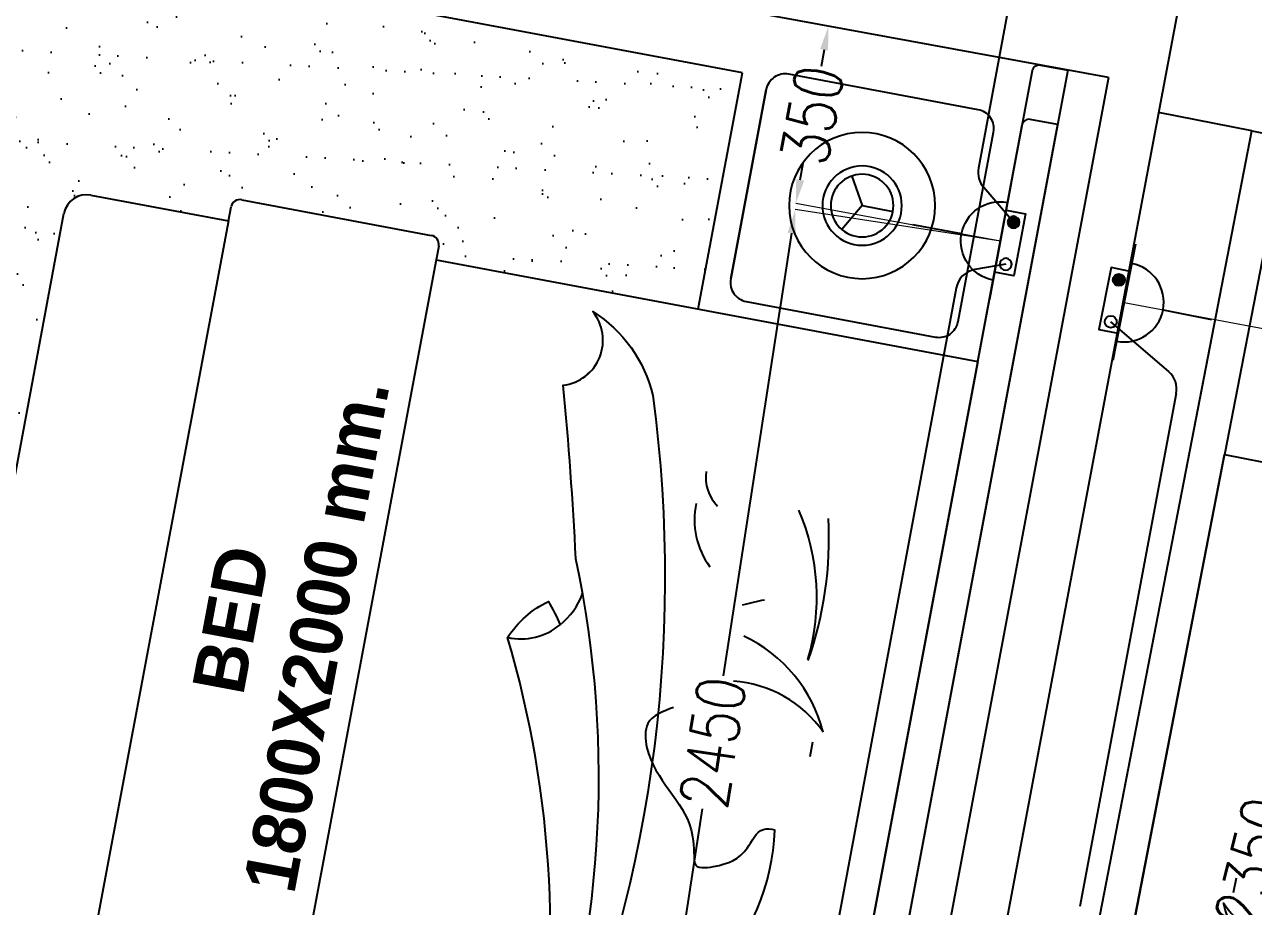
# Model space of a CAD drawing. Extents: x -678889171 to 586587, y -792238163 to 335485.
# Drawn here: x 50438 to 53094, y 24798 to 26704 of the extents above; entities that cross this region are included whole.
import ezdxf

# ---------------------------------------------------------------- set-up
doc = ezdxf.new("R2010")
doc.units = 0
doc.header["$MEASUREMENT"] = 0
doc.set_wipeout_variables(frame=1)
doc.layers.get('0').update_dxf_attribs({"color": 8})
doc.layers.get('Defpoints').update_dxf_attribs({"color": 252})
for name, color, linetype in [('1', 8, 'Continuous'), ('9TH-FURN$0$A-SITE-PATT', 252, 'Continuous'), ('9TH-FURN$0$XR-A-TYP-8-9-10$0$I-EQPM', 252, 'Continuous'), ('9TH-FURN$0$XR-A-TYP-8-9-10$0$I-FURN', 252, 'Continuous'), ('9TH-FURN$0$XR-A-TYP-8-9-10$0$I-FURN-FLOR', 252, 'Continuous'), ('9TH-FURN$0$XR-A-TYP-8-9-10$0$I-FURN-PATT', 252, 'Continuous'), ('9TH-FURN$0$XR-A-TYP-8-9-10$0$I-SPCL', 252, 'Continuous'), ('9TH-FURN$0$XR-A-TYP-8-9-10$0$I-WIPEOUT', 252, 'Continuous'), ('9TH-FURN$0$XR-A-TYP-8-9-10$0$XREF_1BR$0$I-FURN', 252, 'Continuous'), ('E-POW-BLOCK', 4, 'Continuous'), ('loop line emped', 1, 'Continuous'), ('XR-A-9TH-FLOOR$0$A-SITE-PATT', 252, 'Continuous'), ('XR-A-9TH-FLOOR$0$A-WALL', 252, 'Continuous'), ('XR-A-TYP-4TH TO 10TH (OUTER)$0$$1$A-GLAZ', 252, 'Continuous'), ('XR-A-TYP.furn$0$2ND-FURN$0$XR-A-TYP-2-3-5-6-7-9$0$I-FURN', 252, 'Continuous'), ('XR-A-TYP.furn$0$2ND-FURN$0$XR-A-TYP-2-3-5-6-7-9$0$I-WIPEOUT', 252, 'Continuous'), ('XR-A-TYP.furn$0$A-SITE-PATT', 252, 'Continuous'), ('XR-A-TYP.furn$0$XR-A-2ND-FLOOR$0$XREF1$0$A-GLAZ', 252, 'Continuous'), ('XR-Typ33 8th to11Th$0$XR-A-TYP-8-9-10$0$A-WALL', 252, 'Continuous')]:
    doc.layers.add(name, color=color, linetype=linetype)
doc.styles.add('9TH-FURN$0$XR-A-TYP-8-9-10$0$KZT', font='')
doc.styles.add('Work$0$E-M.MODUL', font='romans.shx', dxfattribs={"width": 0.8})
doc.styles.get('9TH-FURN$0$XR-A-TYP-8-9-10$0$KZT').set_extended_font_data('AvantGarde LT Medium', bold=True)
doc.dimstyles.new('Work$0$S-DIM', dxfattribs={"dimscale": 500, "dimtxt": 0.2065, "dimasz": 0.104, "dimexe": 0, "dimexo": 0, "dimgap": 0, "dimtad": 0, "dimdec": 0, "dimzin": 0, "dimdsep": 46, "dimtxsty": 'Work$0$E-M.MODUL', "dimcen": 0.25, "dimclrd": 5, "dimclre": 5, "dimclrt": 1, "dimadec": 0, "dimazin": 0, "dimtfac": 1, "dimtdec": 0, "dimtofl": 0, "dimtmove": 0, "dimatfit": 3, "dimfxl": 1, "dimtolj": 1, "dimtzin": 0, "dimlwe": 13, "dimarcsym": 0})

# ---------------------------------------------------------------- blocks, each defined once
blk = doc.blocks.new('SO1')
at = {"layer": 'E-POW-BLOCK'}
h = blk.add_hatch(color=3, dxfattribs=at)
h.dxf.hatch_style = 1
edge = h.paths.add_edge_path()
edge.add_arc((-0.1064, -0.0481), 0.0303, 0, 360)
at = {"layer": 'E-POW-BLOCK', "color": 3}
for p, q in [((0, 0.2), (0, 0.45)), ((-0.3, 0), (0.3, 0))]:
    blk.add_line(p, q, dxfattribs=at)
blk.add_lwpolyline([(0.1593, 0), (-0.1593, 0), (-0.1593, -0.0988), (0.1593, -0.0988)], close=True, dxfattribs=at)
for centre in [(-0.1064, -0.0481), (0.1096, -0.0481)]:
    blk.add_circle(centre, 0.0303, dxfattribs=at)
blk.add_arc((0, 0), 0.2, 0, 180, dxfattribs=at)
blk = doc.blocks.new('*D3192')
at = {"layer": '1', "color": 5, "lineweight": 13, "transparency": 16777216}
for p, q in [((52617.7, 26619.7), (52175.6, 26701)), ((52547.1, 26236), (52105, 26317.3))]:
    blk.add_line(p, q, dxfattribs=at)
at = {"layer": '1', "color": 5, "lineweight": -2, "transparency": 16777216}
for p, q in [((52166.2, 26649.8), (52159.5, 26613.6)), ((52114.4, 26368.5), (52121.1, 26404.7))]:
    blk.add_line(p, q, dxfattribs=at)
at = {"layer": '1', "color": 5, "transparency": 16777216}
for points in [[(52157.6, 26651.4), (52174.7, 26648.3), (52175.6, 26701)], [(52105.9, 26370), (52123, 26366.9), (52105, 26317.3)]]:
    blk.add_solid(points, dxfattribs=at)
at = {"layer": 'Defpoints', "color": 0, "transparency": 16777216}
for p in [(52175.6, 26701), (52617.7, 26619.7), (52547.1, 26236, 0)]:
    blk.add_point(p, dxfattribs=at)
at = {"layer": '1', "color": 1, "transparency": 16777216, "insert": (52140.3, 26509.1), "char_height": 103.25, "attachment_point": 5, "rotation": 79.5789, "style": 'Work$0$E-M.MODUL'}
blk.add_mtext('\\A1;350', dxfattribs=at)
blk = doc.blocks.new('*D3193')
at = {"layer": '1', "color": 5, "lineweight": 13, "transparency": 16777216}
for p, q in [((52547.1, 26236), (52103.9, 26304.6)), ((52191, 23932.8), (51747.8, 24001.3))]:
    blk.add_line(p, q, dxfattribs=at)
at = {"layer": '1', "color": 5, "lineweight": -2, "transparency": 16777216}
for p, q in [((52096, 26253.2), (51948.1, 25296.7)), ((51755.7, 24052.7), (51903.6, 25009.1))]:
    blk.add_line(p, q, dxfattribs=at)
at = {"layer": '1', "color": 5, "transparency": 16777216}
for points in [[(52087.4, 26254.5), (52104.5, 26251.8), (52103.9, 26304.6)], [(51747.1, 24054), (51764.3, 24051.3), (51747.8, 24001.3)]]:
    blk.add_solid(points, dxfattribs=at)
at = {"layer": 'Defpoints', "color": 0, "transparency": 16777216}
for p in [(52547.1, 26236), (51747.8, 24001.3), (52191, 23932.8, 0)]:
    blk.add_point(p, dxfattribs=at)
at = {"layer": '1', "color": 1, "transparency": 16777216, "insert": (51925.8, 25152.9), "char_height": 103.25, "attachment_point": 5, "rotation": 81.2104, "style": 'Work$0$E-M.MODUL'}
blk.add_mtext('\\A1;2450', dxfattribs=at)
blk = doc.blocks.new('*D3247')
at = {"layer": '1', "color": 5, "lineweight": 13, "transparency": 16777216}
for p, q in [((53077.9, 27508.6), (53641.2, 27403)), ((52814.7, 26103.9), (53378, 25998.3))]:
    blk.add_line(p, q, dxfattribs=at)
at = {"layer": '1', "color": 5, "lineweight": -2, "transparency": 16777216}
for p, q in [((53631.6, 27351.9), (53478.1, 26532.5)), ((53387.6, 26049.4), (53426.6, 26258))]:
    blk.add_line(p, q, dxfattribs=at)
at = {"layer": '1', "color": 5, "transparency": 16777216}
for points in [[(53623.1, 27353.5), (53640.1, 27350.3), (53641.2, 27403)], [(53379, 26051), (53396.1, 26047.8), (53378, 25998.3)]]:
    blk.add_solid(points, dxfattribs=at)
at = {"layer": 'Defpoints', "color": 0, "transparency": 16777216}
for p in [(53077.9, 27508.6), (53641.2, 27403), (52814.7, 26103.9, 0)]:
    blk.add_point(p, dxfattribs=at)
at = {"layer": '1', "color": 1, "transparency": 16777216, "insert": (53452.4, 26395.2), "char_height": 103.25, "attachment_point": 5, "rotation": 79.3872, "style": 'Work$0$E-M.MODUL'}
blk.add_mtext('\\A1;1450', dxfattribs=at)
blk = doc.blocks.new('*D3248')
at = {"layer": '1', "color": 5, "lineweight": 13, "transparency": 16777216}
for p, q in [((53142.2, 26043.6), (53367.6, 25987)), ((52592.6, 23855.4), (52818, 23798.8))]:
    blk.add_line(p, q, dxfattribs=at)
at = {"layer": '1', "color": 5, "lineweight": -2, "transparency": 16777216}
for p, q in [((53354.9, 25936.5), (53128.3, 25034)), ((52830.7, 23849.2), (53057.4, 24751.7))]:
    blk.add_line(p, q, dxfattribs=at)
at = {"layer": '1', "color": 5, "transparency": 16777216}
for points in [[(53346.5, 25938.6), (53363.3, 25934.4), (53367.6, 25987)], [(52822.3, 23851.3), (52839.1, 23847.1), (52818, 23798.8)]]:
    blk.add_solid(points, dxfattribs=at)
at = {"layer": 'Defpoints', "color": 0, "transparency": 16777216}
for p in [(53142.2, 26043.6, 0.7), (53367.6, 25987), (52592.6, 23855.4, 0)]:
    blk.add_point(p, dxfattribs=at)
at = {"layer": '1', "color": 1, "transparency": 16777216, "insert": (53092.8, 24892.9), "char_height": 103.25, "attachment_point": 5, "rotation": 75.9028, "style": 'Work$0$E-M.MODUL'}
blk.add_mtext('\\A1;2350', dxfattribs=at)
blk = doc.blocks.new('9TH-FURN$0$XR-A-TYP-8-9-10$0$XREF_1BR$0$A$Cdd8648a7')
blk.add_line((0, 0), (33.9, -58.6))
at = {"flags": 128}
blk.add_lwpolyline([(33.9, 58.6), (0, 0), (-67.7, 0)], dxfattribs=at)
for radius in [158, 85.8, 67.7]:
    blk.add_circle((0, 0), radius)
blk = doc.blocks.new('9TH-FURN$0$XR-A-TYP-8-9-10$0$XREF_1BR$0$GFDF')
at = {"layer": '9TH-FURN$0$XR-A-TYP-8-9-10$0$I-FURN'}
for q in [(48387.1, 8278.2, 0), (45353.9, 8218.2, 0)]:
    blk.add_line((45353.9, 8278.2, 0), q, dxfattribs=at)
blk.add_arc((45368.9, 8218.2, 0), 15, 180, 270, dxfattribs=at)
blk.add_wipeout([(45391.8, 8145.2), (45388, 8144.7), (45384.3, 8143.8), (45380.6, 8142.6), (45377.1, 8141), (45373.7, 8139.1), (45370.6, 8137), (45367.6, 8134.5), (45364.9, 8131.8), (45362.4, 8128.8), (45360.3, 8125.6), (45358.4, 8122.3), (45356.8, 8118.8), (45355.6, 8115.1), (45354.7, 8111.4), (45354.2, 8107.6), (45354, 8103.7), (45354, 7687), (45354.2, 7683.2), (45354.7, 7679.4), (45355.6, 7675.6), (45356.8, 7672), (45358.4, 7668.5), (45360.3, 7665.1), (45362.4, 7661.9), (45364.9, 7659), (45367.6, 7656.3), (45370.6, 7653.8), (45373.7, 7651.6), (45377.1, 7649.7), (45380.6, 7648.2), (45384.3, 7647), (45388, 7646.1), (45391.8, 7645.6), (45395.7, 7645.4), (45812.3, 7645.4), (45816.2, 7645.6), (45820, 7646.1), (45823.7, 7647), (45827.4, 7648.2), (45830.9, 7649.7), (45834.3, 7651.6), (45837.5, 7653.8), (45840.4, 7656.3), (45843.1, 7659), (45845.6, 7661.9), (45847.8, 7665.1), (45849.6, 7668.5), (45851.2, 7672), (45852.4, 7675.6), (45853.3, 7679.4), (45853.8, 7683.2), (45854, 7687), (45854, 8103.7), (45853.8, 8107.6), (45853.3, 8111.4), (45852.4, 8115.1), (45851.2, 8118.8), (45849.6, 8122.3), (45847.8, 8125.6), (45845.6, 8128.8), (45843.1, 8131.8), (45840.4, 8134.5), (45837.5, 8137), (45834.3, 8139.1), (45830.9, 8141), (45827.4, 8142.6), (45823.7, 8143.8), (45820, 8144.7), (45816.2, 8145.2), (45812.3, 8145.4), (45395.7, 8145.4)]).dxf.layer = '9TH-FURN$0$XR-A-TYP-8-9-10$0$I-WIPEOUT'
at = {"layer": '9TH-FURN$0$XR-A-TYP-8-9-10$0$XREF_1BR$0$I-FURN'}
blk.add_line((45812.3, 7645.4), (45395.7, 7645.4), dxfattribs=at)
at = {"layer": '9TH-FURN$0$XR-A-TYP-8-9-10$0$I-EQPM', "xscale": -1, "rotation": 90}
blk.add_blockref('9TH-FURN$0$XR-A-TYP-8-9-10$0$XREF_1BR$0$A$Cdd8648a7', (45604, 7895.4), dxfattribs=at)
blk.add_wipeout([(45889, 6555.5), (45889, 6447.5), (45889, 6399.9), (45889, 6299.8), (45889.2, 6249), (45896.3, 6227.3), (45910.5, 6212.2), (45928.4, 6204.4), (45934.6, 6203.4), (47639, 6203.2), (47662.7, 6209.2), (47680.3, 6225.1), (47686.7, 6238.1), (47689, 6253.2), (47689, 6555.5), (47719, 6555.5), (47736.8, 6566.4), (47739, 6630), (47739, 6992.2), (47733.9, 7005.5), (47704, 7012.2), (47689, 7012.2), (47689, 8203.2), (45889, 8203.2), (45889, 7012.2), (45874, 7012.2), (45856.6, 7011.9), (45841.5, 7001.8), (45839, 6989.3), (45839, 6575.5), (45844.9, 6561.3), (45859, 6555.5)]).dxf.layer = '9TH-FURN$0$XR-A-TYP-8-9-10$0$I-WIPEOUT'
at = {"layer": '9TH-FURN$0$XR-A-TYP-8-9-10$0$I-FURN'}
for p, q in [((48372.1, 8203.2, 0), (45368.9, 8203.2, 0)), ((45889, 7012.2), (45889, 8203.2)), ((46763.5, 8004), (46795.7, 8004)), ((45859, 7012.2), (45889, 7012.2)), ((45839, 6575.5), (45839, 6992.2)), ((45889, 6555.5), (45858, 6555.5)), ((45889, 6253.2), (45889, 6555.5)), ((47639, 6203.2), (45939, 6203.2))]:
    blk.add_line(p, q, dxfattribs=at)
for points in [[(45889, 8203.2), (47689, 8203.2)], [(45889, 7012.2), (47689, 7012.2)], [(45889, 6555.5), (47689, 6555.5)]]:
    blk.add_lwpolyline(points, dxfattribs=at)
blk.add_lwpolyline([(45812.3, 8145.4), (45395.7, 8145.4, 0.414214), (45354, 8103.7), (45354, 7687, 0.414214), (45395.7, 7645.4), (45812.3, 7645.4, 0.414214), (45854, 7687), (45854, 8103.7, 0.414214)], format="xyb", close=True, dxfattribs=at)
for points in [[(47689, 7574.9, 0.139069), (46468.3, 7428, 0.011412), (46104.9, 7332.2, 0.589443), (45936.4, 7365.4, -0.197831), (46091.2, 7526.5, -0.138791), (47689, 7595.9, -571.483841)], [(47689, 7564.5, 0.11624), (46662.5, 7314.5, -0.134548), (46570, 7386.7, -0.027337), (46614.9, 7421, 0.139871), (46539.7, 7456.1, 0.195742)]]:
    blk.add_lwpolyline(points, format="xyb", dxfattribs=at)
for centre, radius, start, end in [((46868.8, 7738.2), 312.6, 114.7509, 165.637), ((46918.9, 7842.7), 254.9, 135.2599, 187.035), ((46472.5, 7172), 799.3, 81.4116, 103.7534), ((46542.6, 7484.7), 478.8, 84.3714, 123.7913), ((47037.9, 7499.5), 464.7, 55.5284, 98.9672), ((47018.5, 8052.8), 576.2, 201.1265, 206.0079), ((46525.9, 9484.1), 1767.4, 287.6417, 287.86), ((46227.3, 7758.2), 88.4, 272.5238, 325.6378), ((46307.7, 7830.8), 169, 268.3232, 317.2821), ((48384.6, -579.8), 8233.9, 103.45801, 106.07337), ((46530.1, 7319.3), 132.4, 357.9275, 50.1721), ((46011.5, 7302.2), 98.1, 17.8416, 139.9092), ((45859, 6992.2), 20, 90, 180), ((45858, 6574.6), 19, 177.1984, 269.9), ((45939, 6253.2), 50, 180, 270)]:
    blk.add_arc(centre, radius, start, end, dxfattribs=at)
blk.add_spline([(46745.3, 7695), (46789.6, 7646.8), (46841.4, 7654.3), (46997.9, 7780.9), (47061.5, 7799.8), (47067.9, 7801.9), (47067.3, 7842.9), (47015, 7907.1), (46968.6, 7934.2), (46964.6, 7958.8)], degree=3, dxfattribs=at)
blk = doc.blocks.new('XR-A-TYP-4TH TO 10TH (OUTER)')
at = {"layer": 'XR-A-TYP-4TH TO 10TH (OUTER)$0$$1$A-GLAZ'}
blk.add_arc((910986.9, 4776309.1), 4842762, 259.7184107, 259.8172078, dxfattribs=at)
blk = doc.blocks.new('XR-Typ33 8th to11Th')
at = {"layer": 'XR-Typ33 8th to11Th$0$XR-A-TYP-8-9-10$0$A-WALL'}
for p, q in [((55876.1, 13986.9), (55353.5, 11205.6)), ((55581.2, 13067.5), (53246.5, 13496.9)), ((55581.2, 13067.5), (55235.5, 11227.7))]:
    blk.add_line(p, q, dxfattribs=at)
blk = doc.blocks.new('XR-A-TYP.furn$0$2ND-FURN$0$XR-A-TYP-2-3-5-6-7-9$0$XREF_1BR$0$GFDF')
at = {"layer": 'XR-A-TYP.furn$0$2ND-FURN$0$XR-A-TYP-2-3-5-6-7-9$0$I-FURN'}
for p, q in [((45353.9, 8278.2, 0), (48387.1, 8278.2, 0)), ((48387.1, 8278.2, 0), (48387.1, 8218.2, 0))]:
    blk.add_line(p, q, dxfattribs=at)
blk.add_wipeout([(45889, 6555.5), (45889, 6447.5), (45889, 6399.9), (45889, 6299.8), (45889.2, 6249), (45896.3, 6227.3), (45910.5, 6212.2), (45928.4, 6204.4), (45934.6, 6203.4), (47639, 6203.2), (47662.7, 6209.2), (47680.3, 6225.1), (47686.7, 6238.1), (47689, 6253.2), (47689, 6555.5), (47719, 6555.5), (47736.8, 6566.4), (47739, 6630), (47739, 6992.2), (47733.9, 7005.5), (47704, 7012.2), (47689, 7012.2), (47689, 8203.2), (45889, 8203.2), (45889, 7012.2), (45874, 7012.2), (45856.6, 7011.9), (45841.5, 7001.8), (45839, 6989.3), (45839, 6575.5), (45844.9, 6561.3), (45859, 6555.5)]).dxf.layer = 'XR-A-TYP.furn$0$2ND-FURN$0$XR-A-TYP-2-3-5-6-7-9$0$I-WIPEOUT'
for p, q in [((48372.1, 8203.2, 0), (45368.9, 8203.2, 0)), ((47689, 8203.2), (47689, 7012.2)), ((46763.5, 8004), (46795.7, 8004))]:
    blk.add_line(p, q, dxfattribs=at)
blk.add_lwpolyline([(45889, 8203.2), (47689, 8203.2)], dxfattribs=at)
for centre, radius, start, end in [((46868.8, 7738.2), 312.6, 114.7509, 165.637), ((46918.9, 7842.7), 254.9, 135.2599, 187.035)]:
    blk.add_arc(centre, radius, start, end, dxfattribs=at)
blk = doc.blocks.new('XR-A-TYP.furn$0$XR-A-TYP-2-3-5-6-7-9')
at = {"layer": 'XR-A-TYP.furn$0$2ND-FURN$0$XR-A-TYP-2-3-5-6-7-9$0$I-FURN', "rotation": 79.05224401505562}
blk.add_blockref('XR-A-TYP.furn$0$2ND-FURN$0$XR-A-TYP-2-3-5-6-7-9$0$XREF_1BR$0$GFDF', (54828.8, -36126.4, 0.7), dxfattribs=at)
at = {"layer": 'XR-A-TYP.furn$0$XR-A-2ND-FLOOR$0$XREF1$0$A-GLAZ'}
for p, q in [((55890.6, 12952.2, 0), (55689.2, 12992.2)), ((55602.6, 11463.3, 0), (55890.6, 12952.2, 0))]:
    blk.add_line(p, q, dxfattribs=at)
blk = doc.blocks.new('XR-A-TYP.furn')
at = {"layer": 'XR-A-TYP.furn$0$A-SITE-PATT'}
blk.add_blockref('XR-A-TYP.furn$0$XR-A-TYP-2-3-5-6-7-9', (0, 0), dxfattribs=at)

msp = doc.modelspace()

# ---------------------------------------------------------------- hatches: boundary and pattern name
at = {"layer": '9TH-FURN$0$XR-A-TYP-8-9-10$0$I-FURN-PATT'}
h = msp.add_hatch(dxfattribs=at)
h.set_pattern_fill('AR-SAND', color=256, scale=3, angle=-10.6259)
h.set_pattern_definition([(26.874, (49398.99, 20827.4), (22.356, 145.1913), [0, -115.824, 0, -129.54, 0, -123.825]), (356.874, (49398.99, 20827.4), (172.1984, 186.493), [0, -62.484, 0, -104.394, 0, -40.005]), (316.874, (49306.87, 20844.69), (233.308, -43.333), [0, -38.1, 0, -137.16, 0, -179.07]), (306.874, (49306.87, 20844.69), (237.471, 23.493), [0, -19.05, 0, -89.916, 0, -102.87])])
h.paths.add_polyline_path([(51989.7, 26600), (50220.5, 26931.9), (49691.3, 24111.1), (51460.5, 23779.2)])

# ---------------------------------------------------------------- linework, layer by layer
at = {"layer": '9TH-FURN$0$XR-A-TYP-8-9-10$0$I-FURN-FLOR', "elevation": 0}
msp.add_lwpolyline([(51989.7, 26600), (50220.5, 26931.9), (49691.3, 24111.1), (51460.5, 23779.2)], close=True, dxfattribs=at)

# ---------------------------------------------------------------- next in the draw order: block references
at = {"layer": '9TH-FURN$0$XR-A-TYP-8-9-10$0$I-FURN', "rotation": 259.374058752305}
msp.add_blockref('9TH-FURN$0$XR-A-TYP-8-9-10$0$XREF_1BR$0$GFDF', (52897.6, 72590.9, 0), dxfattribs=at)

# ---------------------------------------------------------------- next in the draw order: linework, layer by layer
at = {"layer": '9TH-FURN$0$XR-A-TYP-8-9-10$0$I-FURN', "elevation": 0}
msp.add_lwpolyline([(52633.8, 26616.9), (52692.8, 26605.8), (52126.5, 23587.2), (52067.5, 23598.2, -0.414214), (52055.5, 23615.7), (52616.3, 26604.9, -0.414214)], format="xyb", close=True, dxfattribs=at)

# ---------------------------------------------------------------- next in the draw order: block references
at = {"layer": 'XR-A-9TH-FLOOR$0$A-SITE-PATT'}
msp.add_blockref('XR-A-TYP-4TH TO 10TH (OUTER)', (-2800.4, 13522.1), dxfattribs=at)

# ---------------------------------------------------------------- next in the draw order: texts
at = {"layer": '9TH-FURN$0$XR-A-TYP-8-9-10$0$I-SPCL', "insert": (50977.4, 25400.9, 0), "char_height": 112.5, "attachment_point": 5, "rotation": 79.3741, "style": '9TH-FURN$0$XR-A-TYP-8-9-10$0$KZT'}
msp.add_mtext_dynamic_manual_height_columns('\\pxqc;BED\\P1800X2000 mm.', width=1932.754, gutter_width=905.9, heights=[597], dxfattribs=at)

# ---------------------------------------------------------------- next in the draw order: block references
at = {"layer": 'XR-A-9TH-FLOOR$0$A-WALL'}
msp.add_blockref('XR-Typ33 8th to11Th', (-2800.4, 13522.1), dxfattribs=at)

# ---------------------------------------------------------------- next in the draw order: block references
at = {"layer": '9TH-FURN$0$A-SITE-PATT'}
msp.add_blockref('XR-A-TYP.furn', (-2800.4, 13522.1), dxfattribs=at)

# ---------------------------------------------------------------- next in the draw order: linework, layer by layer
at = {"layer": '1', "color": 4}
for p, q in [((52710.6, 27523.4, 0), (52499.8, 26393.6, 0)), ((52575.7, 26276.9, 0), (52511.1, 26351.8, 0)), ((52558.7, 26186.2, 0), (52492, 26174.6, 0)), ((52451.5, 26134.5, 0), (52087.3, 24182.7, 0)), ((52785.4, 26061.8, 0), (52910.7, 25954.1, 0)), ((52927.2, 25907), (52718.9, 24798.3))]:
    msp.add_line(p, q, dxfattribs=at)
at = {"layer": '1', "color": 4, "extrusion": (-1.87447e-07, 3.68468e-08, 1)}
msp.add_arc((52549, 26384.5, 0), 50, 169.4317, 220.8116, dxfattribs=at)
at = {"layer": '1', "color": 4, "extrusion": (-1.29859e-07, 2.61025e-08, 1)}
msp.add_arc((52500.6, 26125.3, 0), 50, 99.8678, 169.4317, dxfattribs=at)
at = {"layer": '1', "color": 4, "extrusion": (3.12675e-08, -5.87486e-09, 1)}
msp.add_arc((52878.1, 25916.2, 0), 50, 349.3587, 49.3067, dxfattribs=at)
at = {"layer": 'loop line emped', "color": 3}
msp.add_line((53090.2, 26474.3, 0), (53090.2, 26474.3, 0), dxfattribs=at)

# ---------------------------------------------------------------- next in the draw order: block references
at = {"layer": 'E-POW-BLOCK', "extrusion": (-1.21792e-07, -3.73785e-08, 1), "xscale": -427.5336916951281, "yscale": 427.5336916951271, "zscale": 427.5336916951265, "rotation": 79.37406002155038}
msp.add_blockref('SO1', (52547.1, 26236, 0), dxfattribs=at)
at = {"layer": 'E-POW-BLOCK', "xscale": 427.5336916951259, "yscale": 427.5336916951259, "zscale": 427.5336916951259, "rotation": 258.8773360375947}
msp.add_blockref('SO1', (52814.7, 26103.9, 0), dxfattribs=at)

# ---------------------------------------------------------------- next in the draw order: dimensions: what is measured, and where the dimension line sits
at = {"layer": '1', "color": 2}
dim = msp.add_linear_dim(base=(53641.2, 27403), p1=(52814.7, 26103.9, 0), p2=(53077.9, 27508.6), angle=79.3872, text='1450', dimstyle='Work$0$S-DIM', dxfattribs=at)
dim.commit()
dim.dimension.update_dxf_attribs({"geometry": '*D3247', "text_midpoint": (53452.4, 26395.2), "dimtype": 161})
for p1, p2, distance, text, picture, middle in [((52547.1, 26236, 0), (52617.7, 26619.7), 449.5, '350', '*D3192', (52140.3, 26509.1)), ((52547.1, 26236), (52191, 23932.8, 0), -448.5, '2450', '*D3193', (51925.8, 25152.9)), ((52592.6, 23855.4, 0), (53142.2, 26043.6, 0.7), -232.4, '2350', '*D3248', (53092.8, 24892.9))]:
    dim = msp.add_aligned_dim(p1=p1, p2=p2, distance=distance, text=text, dimstyle='Work$0$S-DIM', dxfattribs=at)
    dim.commit()
    dim.dimension.update_dxf_attribs({"geometry": picture, "text_midpoint": middle})

doc.saveas('drawing.dxf')
